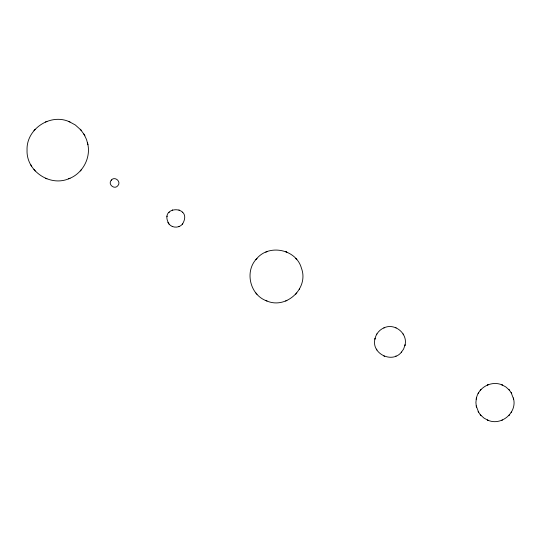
<?xml version="1.0" encoding="UTF-8"?>
<svg xmlns="http://www.w3.org/2000/svg" width="541" height="541" viewBox="0 0 541 541"><rect width="100%" height="100%" fill="white"/><g stroke="black" fill="none" stroke-linecap="round" stroke-linejoin="round"><path stroke-width="0.81" d="M182.466 224.136C193.84 204.965 157.708 204.965 169.09 224.136M374.987 338.828C370.977 353.611 392.225 364.019 401.53 352.063M405.013 345.077C408.002 333.648 394.95 322.828 384.279 327.724M476.31 398.663L475.904 402.531L476.31 406.406M167.013 216.711L167.142 216.116M375.028 338.659C376.069 333.669 379.809 329.361 384.59 327.603M374.899 339.261L375.116 338.24M401.253 352.387L403.566 349.128L404.972 345.253M404.884 345.672L405.101 344.651M476.357 398.447C478.406 387.268 491.654 380.33 502.021 384.894M476.202 399.19L476.472 397.926M266.483 300.803C285.959 309.804 309.148 288.38 301.438 268.208C296.272 249.13 268.749 243.578 256.495 258.943M487.826 420.174C501.067 426.247 517.25 412.837 513.537 398.663M299.281 289.313L299.66 288.657M376.725 334.277L376.942 333.898M478.109 393.645L478.379 393.172M478.467 393.009L478.731 392.55M511.117 412.519L511.38 412.059M69.18 121.671C50.144 113.11 26.171 129.171 27.05 150.121C26.171 171.078 50.144 187.139 69.18 178.577M68.551 178.834C82.36 173.925 91.064 158.188 87.757 143.879M111.236 180.221C107.51 184.386 114.631 190.087 117.897 185.651C121.624 181.492 114.516 175.778 111.236 180.221L111.419 180.018M256.982 258.388C244.16 271.122 249.949 295.332 267.031 301.019M168.873 223.893C172.112 228.14 179.159 228.248 182.506 224.089M33.941 130.746L34.523 130.083M34.671 129.908L35.233 129.258M80.237 170.983L80.798 170.341M80.947 170.165L81.529 169.502M168.873 212.654L169.252 212.221M182.303 224.326L182.675 223.893M255.866 259.666L256.366 259.092M295.684 294.27L296.164 293.716M296.292 293.567L296.793 292.992M480.178 390.521L480.536 390.108M480.624 390L480.976 389.601M508.878 415.468L509.223 415.069M509.318 414.961L509.676 414.548M267.031 251.639L265.773 252.147M45.458 122.002L46.141 121.732M46.283 121.671L46.918 121.414M69.329 178.516L70.012 178.239M172.214 210.118L172.64 209.949M178.909 226.598L179.335 226.429M285.628 301.019L286.886 300.512M383.86 327.893L384.205 327.758M395.41 356.309L396.14 356.012M487.313 385.097L487.739 384.928M487.826 384.894L488.219 384.732M501.629 420.337L502.535 419.965M69.329 121.732L75.307 124.971L80.798 129.908M285.628 251.639L286.175 251.856M286.304 251.91L286.886 252.147M45.458 178.239L46.141 178.516M46.283 178.577L46.918 178.834M395.796 327.758L396.14 327.893M502.116 384.928L505.821 386.937L509.223 390M265.773 300.512L266.355 300.749M480.624 415.069L484.033 418.125L487.739 420.141M68.551 121.414L70.012 122.002M178.909 209.949L179.335 210.118M172.214 226.429L172.64 226.598M501.629 384.732L502.535 385.097M383.86 356.012L384.59 356.309M487.313 419.965L488.219 420.337M509.318 390.108L511.38 393.009M478.467 412.059L480.536 414.961M295.684 258.388L296.164 258.943M296.292 259.092L296.793 259.666M255.866 292.992L256.366 293.567M256.495 293.716L256.982 294.27M80.947 130.083L84.274 134.763M33.941 169.502L34.523 170.165M34.671 170.341L35.233 170.983M508.878 389.601L509.676 390.521M480.178 414.548L480.976 415.468M182.303 212.221L182.675 212.654M80.237 129.258L81.529 130.746M511.117 392.55L513.652 399.19M511.475 393.172L511.745 393.645M476.202 405.878L478.731 412.519M478.109 411.424L478.379 411.897M403.059 333.898L403.275 334.277M403.343 334.406L403.566 334.784M376.435 349.128L376.651 349.506M376.725 349.635L376.942 350.007M167.906 222.432L168.204 222.946M84.423 135.02L86.533 139.544L87.94 144.731M83.848 134.019L84.863 135.784M30.607 164.464L31.04 165.221M31.189 165.485L31.615 166.229M513.382 397.926L513.497 398.447M476.357 406.622L476.472 407.143M87.5 142.689L87.683 143.534"/></g></svg>
